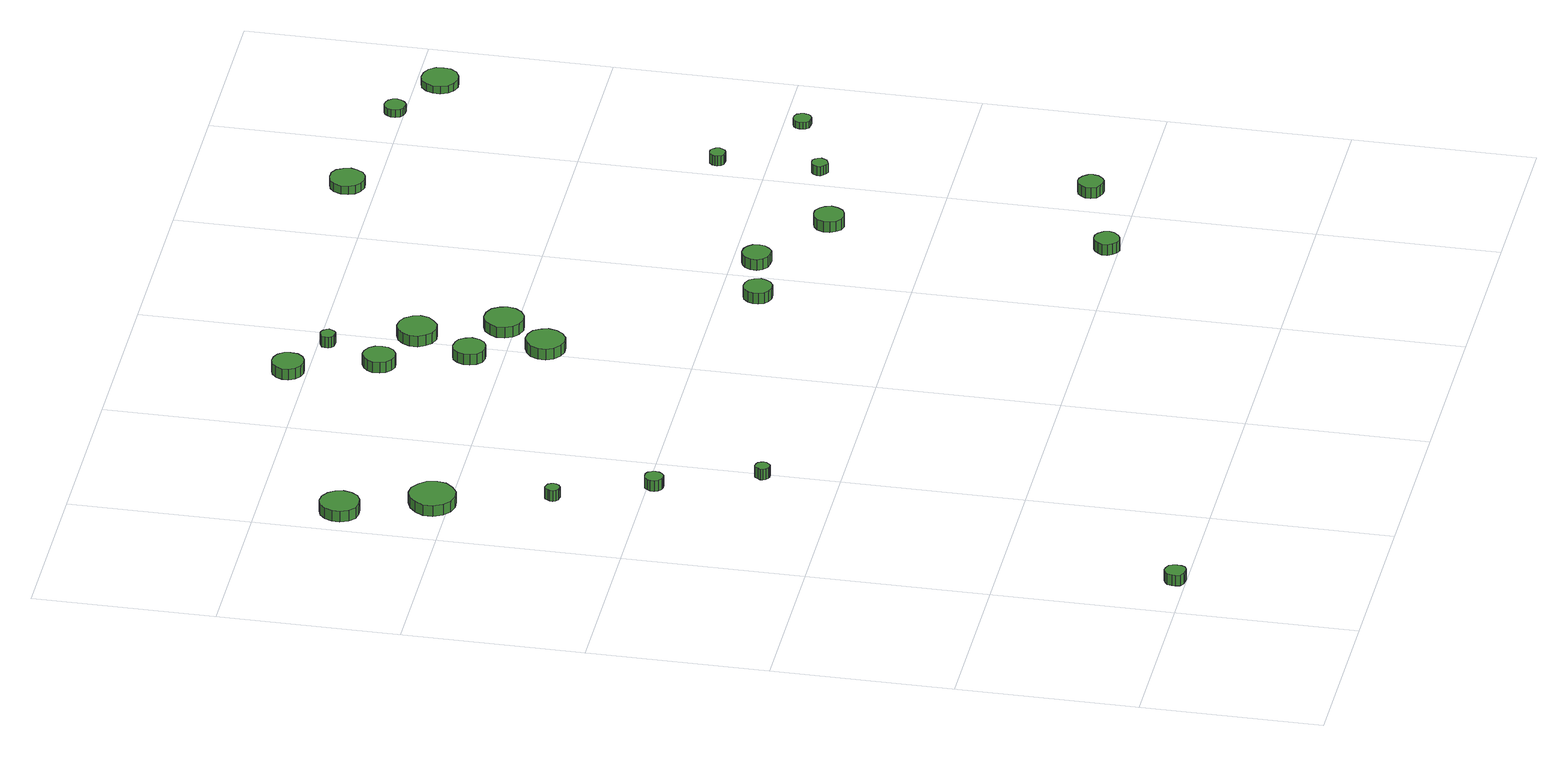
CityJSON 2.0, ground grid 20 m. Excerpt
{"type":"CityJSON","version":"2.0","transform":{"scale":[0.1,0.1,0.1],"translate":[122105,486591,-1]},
"CityObjects":{
"tree1":{"type":"SolitaryVegetationObject","attributes":{"function":"something"},"geometry":[{"type":"MultiSurface","lod":"1","boundaries":[[[0,1,2,3,4,5,6,7,8,9,10,11,12,13,14]],[[15,16,17,18,19,20,21,22,23,24,25,26,27,28,29]],[[0,29,28,1]],[[1,28,27,2]],[[2,27,26,3]],[[3,26,25,4]],[[4,25,24,5]],[[5,24,23,6]],[[6,23,22,7]],[[7,22,21,8]],[[8,21,20,9]],[[9,20,19,10]],[[10,19,18,11]],[[11,18,17,12]],[[12,17,16,13]],[[13,16,15,14]],[[14,15,29,0]]]}]},
"tree2":{"type":"SolitaryVegetationObject","attributes":{"function":"something"},"geometry":[{"type":"MultiSurface","lod":"1","boundaries":[[[30,31,32,33,34,35,36,37,38,39,40,41,42,43,44]],[[45,46,47,48,49,50,51,52,53,54,55,56,57,58,59]],[[30,59,58,31]],[[31,58,57,32]],[[32,57,56,33]],[[33,56,55,34]],[[34,55,54,35]],[[35,54,53,36]],[[36,53,52,37]],[[37,52,51,38]],[[38,51,50,39]],[[39,50,49,40]],[[40,49,48,41]],[[41,48,47,42]],[[42,47,46,43]],[[43,46,45,44]],[[44,45,59,30]]]}]},
"tree3":{"type":"SolitaryVegetationObject","attributes":{"function":"something"},"geometry":[{"type":"MultiSurface","lod":"1","boundaries":[[[60,61,62,63,64,65,66,67,68,69,70,71,72,73,74]],[[75,76,77,78,79,80,81,82,83,84,85,86,87,88,89]],[[60,89,88,61]],[[61,88,87,62]],[[62,87,86,63]],[[63,86,85,64]],[[64,85,84,65]],[[65,84,83,66]],[[66,83,82,67]],[[67,82,81,68]],[[68,81,80,69]],[[69,80,79,70]],[[70,79,78,71]],[[71,78,77,72]],[[72,77,76,73]],[[73,76,75,74]],[[74,75,89,60]]]}]},
"tree4":{"type":"SolitaryVegetationObject","attributes":{"function":"something"},"geometry":[{"type":"MultiSurface","lod":"1","boundaries":[[[90,91,92,93,94,95,96,97,98,99,100,101,102,103,104]],[[105,106,107,108,109,110,111,112,113,114,115,116,117,118,119]],[[90,119,118,91]],[[91,118,117,92]],[[92,117,116,93]],[[93,116,115,94]],[[94,115,114,95]],[[95,114,113,96]],[[96,113,112,97]],[[97,112,111,98]],[[98,111,110,99]],[[99,110,109,100]],[[100,109,108,101]],[[101,108,107,102]],[[102,107,106,103]],[[103,106,105,104]],[[104,105,119,90]]]}]},
"tree5":{"type":"SolitaryVegetationObject","attributes":{"function":"something"},"geometry":[{"type":"MultiSurface","lod":"1","boundaries":[[[120,121,122,123,124,125,126,127,128,129,130,131,132,133,134]],[[135,136,137,138,139,140,141,142,143,144,145,146,147,148,149]],[[120,149,148,121]],[[121,148,147,122]],[[122,147,146,123]],[[123,146,145,124]],[[124,145,144,125]],[[125,144,143,126]],[[126,143,142,127]],[[127,142,141,128]],[[128,141,140,129]],[[129,140,139,130]],[[130,139,138,131]],[[131,138,137,132]],[[132,137,136,133]],[[133,136,135,134]],[[134,135,149,120]]]}]},
"tree6":{"type":"SolitaryVegetationObject","attributes":{"function":"something"},"geometry":[{"type":"MultiSurface","lod":"1","boundaries":[[[150,151,152,153,154,155,156,157,158,159,160,161,162,163,164]],[[165,166,167,168,169,170,171,172,173,174,175,176,177,178,179]],[[150,179,178,151]],[[151,178,177,152]],[[152,177,176,153]],[[153,176,175,154]],[[154,175,174,155]],[[155,174,173,156]],[[156,173,172,157]],[[157,172,171,158]],[[158,171,170,159]],[[159,170,169,160]],[[160,169,168,161]],[[161,168,167,162]],[[162,167,166,163]],[[163,166,165,164]],[[164,165,179,150]]]}]},
"tree7":{"type":"SolitaryVegetationObject","attributes":{"function":"something"},"geometry":[{"type":"MultiSurface","lod":"1","boundaries":[[[180,181,182,183,184,185,186,187,188,189,190,191,192,193,194]],[[195,196,197,198,199,200,201,202,203,204,205,206,207,208,209]],[[180,209,208,181]],[[181,208,207,182]],[[182,207,206,183]],[[183,206,205,184]],[[184,205,204,185]],[[185,204,203,186]],[[186,203,202,187]],[[187,202,201,188]],[[188,201,200,189]],[[189,200,199,190]],[[190,199,198,191]],[[191,198,197,192]],[[192,197,196,193]],[[193,196,195,194]],[[194,195,209,180]]]}]},
"tree8":{"type":"SolitaryVegetationObject","attributes":{"function":"something"},"geometry":[{"type":"MultiSurface","lod":"1","boundaries":[[[210,211,212,213,214,215,216,217,218,219,220,221,222,223,224]],[[225,226,227,228,229,230,231,232,233,234,235,236,237,238,239]],[[210,239,238,211]],[[211,238,237,212]],[[212,237,236,213]],[[213,236,235,214]],[[214,235,234,215]],[[215,234,233,216]],[[216,233,232,217]],[[217,232,231,218]],[[218,231,230,219]],[[219,230,229,220]],[[220,229,228,221]],[[221,228,227,222]],[[222,227,226,223]],[[223,226,225,224]],[[224,225,239,210]]]}]},
"tree9":{"type":"SolitaryVegetationObject","attributes":{"function":"something"},"geometry":[{"type":"MultiSurface","lod":"1","boundaries":[[[240,241,242,243,244,245,246,247,248,249,250,251,252,253,254]],[[255,256,257,258,259,260,261,262,263,264,265,266,267,268,269]],[[240,269,268,241]],[[241,268,267,242]],[[242,267,266,243]],[[243,266,265,244]],[[244,265,264,245]],[[245,264,263,246]],[[246,263,262,247]],[[247,262,261,248]],[[248,261,260,249]],[[249,260,259,250]],[[250,259,258,251]],[[251,258,257,252]],[[252,257,256,253]],[[253,256,255,254]],[[254,255,269,240]]]}]},
"tree10":{"type":"SolitaryVegetationObject","attributes":{"function":"something"},"geometry":[{"type":"MultiSurface","lod":"1","boundaries":[[[270,271,272,273,274,275,276,277,278,279,280,281,282,283,284]],[[285,286,287,288,289,290,291,292,293,294,295,296,297,298,299]],[[270,299,298,271]],[[271,298,297,272]],[[272,297,296,273]],[[273,296,295,274]],[[274,295,294,275]],[[275,294,293,276]],[[276,293,292,277]],[[277,292,291,278]],[[278,291,290,279]],[[279,290,289,280]],[[280,289,288,281]],[[281,288,287,282]],[[282,287,286,283]],[[283,286,285,284]],[[284,285,299,270]]]}]},
"tree11":{"type":"SolitaryVegetationObject","attributes":{"function":"something"},"geometry":[{"type":"MultiSurface","lod":"1","boundaries":[[[300,301,302,303,304,305,306,307,308,309,310,311,312,313,314]],[[315,316,317,318,319,320,321,322,323,324,325,326,327,328,329]],[[300,329,328,301]],[[301,328,327,302]],[[302,327,326,303]],[[303,326,325,304]],[[304,325,324,305]],[[305,324,323,306]],[[306,323,322,307]],[[307,322,321,308]],[[308,321,320,309]],[[309,320,319,310]],[[310,319,318,311]],[[311,318,317,312]],[[312,317,316,313]],[[313,316,315,314]],[[314,315,329,300]]]}]},
"tree12":{"type":"SolitaryVegetationObject","attributes":{"function":"something"},"geometry":[{"type":"MultiSurface","lod":"1","boundaries":[[[330,331,332,333,334,335,336,337,338,339,340,341,342,343,344]],[[345,346,347,348,349,350,351,352,353,354,355,356,357,358,359]],[[330,359,358,331]],[[331,358,357,332]],[[332,357,356,333]],[[333,356,355,334]],[[334,355,354,335]],[[335,354,353,336]],[[336,353,352,337]],[[337,352,351,338]],[[338,351,350,339]],[[339,350,349,340]],[[340,349,348,341]],[[341,348,347,342]],[[342,347,346,343]],[[343,346,345,344]],[[344,345,359,330]]]}]},
"tree13":{"type":"SolitaryVegetationObject","attributes":{"function":"something"},"geometry":[{"type":"MultiSurface","lod":"1","boundaries":[[[360,361,362,363,364,365,366,367,368,369,370,371,372,373,374]],[[375,376,377,378,379,380,381,382,383,384,385,386,387,388,389]],[[360,389,388,361]],[[361,388,387,362]],[[362,387,386,363]],[[363,386,385,364]],[[364,385,384,365]],[[365,384,383,366]],[[366,383,382,367]],[[367,382,381,368]],[[368,381,380,369]],[[369,380,379,370]],[[370,379,378,371]],[[371,378,377,372]],[[372,377,376,373]],[[373,376,375,374]],[[374,375,389,360]]]}]},
"tree14":{"type":"SolitaryVegetationObject","attributes":{"function":"something"},"geometry":[{"type":"MultiSurface","lod":"1","boundaries":[[[390,391,392,393,394,395,396,397,398,399,400,401,402,403,404]],[[405,406,407,408,409,410,411,412,413,414,415,416,417,418,419]],[[390,419,418,391]],[[391,418,417,392]],[[392,417,416,393]],[[393,416,415,394]],[[394,415,414,395]],[[395,414,413,396]],[[396,413,412,397]],[[397,412,411,398]],[[398,411,410,399]],[[399,410,409,400]],[[400,409,408,401]],[[401,408,407,402]],[[402,407,406,403]],[[403,406,405,404]],[[404,405,419,390]]]}]},
"tree15":{"type":"SolitaryVegetationObject","attributes":{"function":"something"},"geometry":[{"type":"MultiSurface","lod":"1","boundaries":[[[420,421,422,423,424,425,426,427,428,429,430,431,432,433,434]],[[435,436,437,438,439,440,441,442,443,444,445,446,447,448,449]],[[420,449,448,421]],[[421,448,447,422]],[[422,447,446,423]],[[423,446,445,424]],[[424,445,444,425]],[[425,444,443,426]],[[426,443,442,427]],[[427,442,441,428]],[[428,441,440,429]],[[429,440,439,430]],[[430,439,438,431]],[[431,438,437,432]],[[432,437,436,433]],[[433,436,435,434]],[[434,435,449,420]]]}]},
"tree16":{"type":"SolitaryVegetationObject","attributes":{"function":"something"},"geometry":[{"type":"MultiSurface","lod":"1","boundaries":[[[450,451,452,453,454,455,456,457,458,459,460,461,462,463,464]],[[465,466,467,468,469,470,471,472,473,474,475,476,477,478,479]],[[450,479,478,451]],[[451,478,477,452]],[[452,477,476,453]],[[453,476,475,454]],[[454,475,474,455]],[[455,474,473,456]],[[456,473,472,457]],[[457,472,471,458]],[[458,471,470,459]],[[459,470,469,460]],[[460,469,468,461]],[[461,468,467,462]],[[462,467,466,463]],[[463,466,465,464]],[[464,465,479,450]]]}]},
"tree17":{"type":"SolitaryVegetationObject","attributes":{"function":"something"},"geometry":[{"type":"MultiSurface","lod":"1","boundaries":[[[480,481,482,483,484,485,486,487,488,489,490,491,492,493,494]],[[495,496,497,498,499,500,501,502,503,504,505,506,507,508,509]],[[480,509,508,481]],[[481,508,507,482]],[[482,507,506,483]],[[483,506,505,484]],[[484,505,504,485]],[[485,504,503,486]],[[486,503,502,487]],[[487,502,501,488]],[[488,501,500,489]],[[489,500,499,490]],[[490,499,498,491]],[[491,498,497,492]],[[492,497,496,493]],[[493,496,495,494]],[[494,495,509,480]]]}]},
"tree18":{"type":"SolitaryVegetationObject","attributes":{"function":"something"},"geometry":[{"type":"MultiSurface","lod":"1","boundaries":[[[510,511,512,513,514,515,516,517,518,519,520,521,522,523,524]],[[525,526,527,528,529,530,531,532,533,534,535,536,537,538,539]],[[510,539,538,511]],[[511,538,537,512]],[[512,537,536,513]],[[513,536,535,514]],[[514,535,534,515]],[[515,534,533,516]],[[516,533,532,517]],[[517,532,531,518]],[[518,531,530,519]],[[519,530,529,520]],[[520,529,528,521]],[[521,528,527,522]],[[522,527,526,523]],[[523,526,525,524]],[[524,525,539,510]]]}]},
"tree19":{"type":"SolitaryVegetationObject","attributes":{"function":"something"},"geometry":[{"type":"MultiSurface","lod":"1","boundaries":[[[540,541,542,543,544,545,546,547,548,549,550,551,552,553,554]],[[555,556,557,558,559,560,561,562,563,564,565,566,567,568,569]],[[540,569,568,541]],[[541,568,567,542]],[[542,567,566,543]],[[543,566,565,544]],[[544,565,564,545]],[[545,564,563,546]],[[546,563,562,547]],[[547,562,561,548]],[[548,561,560,549]],[[549,560,559,550]],[[550,559,558,551]],[[551,558,557,552]],[[552,557,556,553]],[[553,556,555,554]],[[554,555,569,540]]]}]},
"tree20":{"type":"SolitaryVegetationObject","attributes":{"function":"something"},"geometry":[{"type":"MultiSurface","lod":"1","boundaries":[[[570,571,572,573,574,575,576,577,578,579,580,581,582,583,584]],[[585,586,587,588,589,590,591,592,593,594,595,596,597,598,599]],[[570,599,598,571]],[[571,598,597,572]],[[572,597,596,573]],[[573,596,595,574]],[[574,595,594,575]],[[575,594,593,576]],[[576,593,592,577]],[[577,592,591,578]],[[578,591,590,579]],[[579,590,589,580]],[[580,589,588,581]],[[581,588,587,582]],[[582,587,586,583]],[[583,586,585,584]],[[584,585,599,570]]]}]},
"tree21":{"type":"SolitaryVegetationObject","attributes":{"function":"something"},"geometry":[{"type":"MultiSurface","lod":"1","boundaries":[[[600,601,602,603,604,605,606,607,608,609,610,611,612,613,614]],[[615,616,617,618,619,620,621,622,623,624,625,626,627,628,629]],[[600,629,628,601]],[[601,628,627,602]],[[602,627,626,603]],[[603,626,625,604]],[[604,625,624,605]],[[605,624,623,606]],[[606,623,622,607]],[[607,622,621,608]],[[608,621,620,609]],[[609,620,619,610]],[[610,619,618,611]],[[611,618,617,612]],[[612,617,616,613]],[[613,616,615,614]],[[614,615,629,600]]]}]},
"tree22":{"type":"SolitaryVegetationObject","attributes":{"function":"something"},"geometry":[{"type":"MultiSurface","lod":"1","boundaries":[[[630,631,632,633,634,635,636,637,638,639,640,641,642,643,644]],[[645,646,647,648,649,650,651,652,653,654,655,656,657,658,659]],[[630,659,658,631]],[[631,658,657,632]],[[632,657,656,633]],[[633,656,655,634]],[[634,655,654,635]],[[635,654,653,636]],[[636,653,652,637]],[[637,652,651,638]],[[638,651,650,639]],[[639,650,649,640]],[[640,649,648,641]],[[641,648,647,642]],[[642,647,646,643]],[[643,646,645,644]],[[644,645,659,630]]]}]},
"tree23":{"type":"SolitaryVegetationObject","attributes":{"function":"something"},"geometry":[{"type":"MultiSurface","lod":"1","boundaries":[[[660,661,662,663,664,665,666,667,668,669,670,671,672,673,674]],[[675,676,677,678,679,680,681,682,683,684,685,686,687,688,689]],[[660,689,688,661]],[[661,688,687,662]],[[662,687,686,663]],[[663,686,685,664]],[[664,685,684,665]],[[665,684,683,666]],[[666,683,682,667]],[[667,682,681,668]],[[668,681,680,669]],[[669,680,679,670]],[[670,679,678,671]],[[671,678,677,672]],[[672,677,676,673]],[[673,676,675,674]],[[674,675,689,660]]]}]},
"tree24":{"type":"SolitaryVegetationObject","attributes":{"function":"something"},"geometry":[{"type":"MultiSurface","lod":"1","boundaries":[[[690,691,692,693,694,695,696,697,698,699,700,701,702,703,704]],[[705,706,707,708,709,710,711,712,713,714,715,716,717,718,719]],[[690,719,718,691]],[[691,718,717,692]],[[692,717,716,693]],[[693,716,715,694]],[[694,715,714,695]],[[695,714,713,696]],[[696,713,712,697]],[[697,712,711,698]],[[698,711,710,699]],[[699,710,709,700]],[[700,709,708,701]],[[701,708,707,702]],[[702,707,706,703]],[[703,706,705,704]],[[704,705,719,690]]]}]}
},
"vertices":[
[78,12,18],[77,17,18],[75,21,18],[70,23,18],[66,24,18],[61,22,18],[57,19,18],[56,14,18],[56,10,18],[57,5,18],[61,2,18],[66,1,18],[70,1,18],[75,3,18],[77,7,18],[77,7,5],[75,3,5],[70,1,5],[66,1,5],[61,2,5],[57,5,5],[56,10,5],[56,14,5],[57,19,5],[61,22,5],[66,24,5],[70,23,5],[75,21,5],[77,17,5],[78,12,5],
[47,909,27],[45,918,27],[40,925,27],[32,930,27],[23,931,27],[14,928,27],[8,922,27],[4,914,27],[4,905,27],[8,896,27],[14,890,27],[23,888,27],[32,889,27],[40,893,27],[45,900,27],[45,900,14],[40,893,14],[32,889,14],[23,888,14],[14,890,14],[8,896,14],[4,905,14],[4,914,14],[8,922,14],[14,928,14],[23,931,14],[32,930,14],[40,925,14],[45,918,14],[47,909,14],
[85,815,27],[83,826,27],[76,834,27],[67,840,27],[57,841,27],[47,837,27],[39,830,27],[34,821,27],[34,810,27],[39,800,27],[47,793,27],[57,790,27],[67,791,27],[76,797,27],[83,805,27],[83,805,14],[76,797,14],[67,791,14],[57,790,14],[47,793,14],[39,800,14],[34,810,14],[34,821,14],[39,830,14],[47,837,14],[57,841,14],[67,840,14],[76,834,14],[83,826,14],[85,815,14],
[106,693,26],[105,696,26],[103,699,26],[100,700,26],[97,701,26],[94,700,26],[92,697,26],[90,694,26],[90,691,26],[92,688,26],[94,686,26],[97,685,26],[100,685,26],[103,687,26],[105,690,26],[105,690,13],[103,687,13],[100,685,13],[97,685,13],[94,686,13],[92,688,13],[90,691,13],[90,694,13],[92,697,13],[94,700,13],[97,701,13],[100,700,13],[103,699,13],[105,696,13],[106,693,13],
[146,590,29],[145,594,29],[143,598,29],[139,600,29],[135,600,29],[131,599,29],[128,596,29],[126,592,29],[126,588,29],[128,584,29],[131,581,29],[135,580,29],[139,580,29],[143,583,29],[145,586,29],[145,586,16],[143,583,16],[139,580,16],[135,580,16],[131,581,16],[128,584,16],[126,588,16],[126,592,16],[128,596,16],[131,599,16],[135,600,16],[139,600,16],[143,598,16],[145,594,16],[146,590,16],
[182,480,32],[181,483,32],[179,486,32],[177,487,32],[173,488,32],[170,487,32],[168,484,32],[166,481,32],[166,478,32],[168,475,32],[170,473,32],[173,472,32],[177,472,32],[179,474,32],[181,477,32],[181,477,19],[179,474,19],[177,472,19],[173,472,19],[170,473,19],[168,475,19],[166,478,19],[166,481,19],[168,484,19],[170,487,19],[173,488,19],[177,487,19],[179,486,19],[181,483,19],[182,480,19],
[320,1019,26],[319,1026,26],[314,1032,26],[308,1035,26],[301,1036,26],[294,1034,26],[288,1029,26],[285,1022,26],[285,1015,26],[288,1008,26],[294,1003,26],[301,1001,26],[308,1002,26],[314,1005,26],[319,1011,26],[319,1011,13],[314,1005,13],[308,1002,13],[301,1001,13],[294,1003,13],[288,1008,13],[285,1015,13],[285,1022,13],[288,1029,13],[294,1034,13],[301,1036,13],[308,1035,13],[314,1032,13],[319,1026,13],[320,1019,13],
[351,926,26],[350,933,26],[346,939,26],[339,943,26],[332,944,26],[325,941,26],[320,936,26],[317,930,26],[317,922,26],[320,916,26],[325,911,26],[332,908,26],[339,909,26],[346,913,26],[350,919,26],[350,919,13],[346,913,13],[339,909,13],[332,908,13],[325,911,13],[320,916,13],[317,922,13],[317,930,13],[320,936,13],[325,941,13],[332,944,13],[339,943,13],[346,939,13],[350,933,13],[351,926,13],
[385,835,27],[383,842,27],[379,848,27],[373,851,27],[365,852,27],[358,850,27],[353,845,27],[350,838,27],[350,831,27],[353,824,27],[358,819,27],[365,817,27],[373,818,27],[379,821,27],[383,827,27],[383,827,14],[379,821,14],[373,818,14],[365,817,14],[358,819,14],[353,824,14],[350,831,14],[350,838,14],[353,845,14],[358,850,14],[365,852,14],[373,851,14],[379,848,14],[383,842,14],[385,835,14],
[417,758,28],[415,766,28],[410,774,28],[402,778,28],[393,779,28],[385,776,28],[378,770,28],[374,762,28],[374,753,28],[378,745,28],[385,739,28],[393,736,28],[402,737,28],[410,742,28],[415,749,28],[415,749,15],[410,742,15],[402,737,15],[393,736,15],[385,739,15],[378,745,15],[374,753,15],[374,762,15],[378,770,15],[385,776,15],[393,779,15],[402,778,15],[410,774,15],[415,766,15],[417,758,15],
[377,988,25],[376,991,25],[374,994,25],[371,996,25],[367,996,25],[364,995,25],[361,993,25],[360,990,25],[360,986,25],[361,983,25],[364,981,25],[367,980,25],[371,980,25],[374,982,25],[376,985,25],[376,985,12],[374,982,12],[371,980,12],[367,980,12],[364,981,12],[361,983,12],[360,986,12],[360,990,12],[361,993,12],[364,995,12],[367,996,12],[371,996,12],[374,994,12],[376,991,12],[377,988,12],
[423,898,25],[421,906,25],[415,914,25],[408,918,25],[399,919,25],[390,916,25],[384,910,25],[380,902,25],[380,893,25],[384,885,25],[390,879,25],[399,876,25],[408,877,25],[415,882,25],[421,889,25],[421,889,12],[415,882,12],[408,877,12],[399,876,12],[390,879,12],[384,885,12],[380,893,12],[380,902,12],[384,910,12],[390,916,12],[399,919,12],[408,918,12],[415,914,12],[421,906,12],[423,898,12],
[455,810,27],[453,818,27],[448,826,27],[440,830,27],[431,831,27],[422,828,27],[416,822,27],[412,814,27],[412,805,27],[416,797,27],[422,791,27],[431,788,27],[440,789,27],[448,794,27],[453,801,27],[453,801,14],[448,794,14],[440,789,14],[431,788,14],[422,791,14],[416,797,14],[412,805,14],[412,814,14],[416,822,14],[422,828,14],[431,831,14],[440,830,14],[448,826,14],[453,818,14],[455,810,14],
[557,555,31],[555,562,31],[552,567,31],[546,570,31],[539,571,31],[533,569,31],[528,564,31],[526,558,31],[526,552,31],[528,546,31],[533,542,31],[539,540,31],[546,540,31],[552,544,31],[555,549,31],[555,549,18],[552,544,18],[546,540,18],[539,540,18],[533,542,18],[528,546,18],[526,552,18],[526,558,18],[528,564,18],[533,569,18],[539,571,18],[546,570,18],[552,567,18],[555,562,18],[557,555,18],
[726,210,29],[725,216,29],[721,221,29],[716,224,29],[710,224,29],[705,222,29],[701,218,29],[698,213,29],[698,207,29],[701,202,29],[705,198,29],[710,196,29],[716,197,29],[721,200,29],[725,205,29],[725,205,16],[721,200,16],[716,197,16],[710,196,16],[705,198,16],[701,202,16],[698,207,16],[698,213,16],[701,218,16],[705,222,16],[710,224,16],[716,224,16],[721,221,16],[725,216,16],[726,210,16],
[632,571,27],[631,578,27],[627,583,27],[622,586,27],[615,587,27],[609,585,27],[604,581,27],[601,575,27],[601,568,27],[604,562,27],[609,558,27],[615,556,27],[622,556,27],[627,560,27],[631,565,27],[631,565,14],[627,560,14],[622,556,14],[615,556,14],[609,558,14],[604,562,14],[601,568,14],[601,575,14],[604,581,14],[609,585,14],[615,587,14],[622,586,14],[627,583,14],[631,578,14],[632,571,14],
[732,512,23],[730,519,23],[726,524,23],[720,528,23],[713,528,23],[707,526,23],[702,522,23],[699,515,23],[699,508,23],[702,502,23],[707,497,23],[713,495,23],[720,496,23],[726,499,23],[730,505,23],[730,505,10],[726,499,10],[720,496,10],[713,495,10],[707,497,10],[702,502,10],[699,508,10],[699,515,10],[702,522,10],[707,526,10],[713,528,10],[720,528,10],[726,524,10],[730,519,10],[732,512,10],
[852,252,21],[851,257,21],[847,262,21],[842,265,21],[837,266,21],[831,264,21],[827,260,21],[824,255,21],[824,249,21],[827,243,21],[831,240,21],[837,238,21],[842,238,21],[847,241,21],[851,246,21],[851,246,8],[847,241,8],[842,238,8],[837,238,8],[831,240,8],[827,243,8],[824,249,8],[824,255,8],[827,260,8],[831,264,8],[837,266,8],[842,265,8],[847,262,8],[851,257,8],[852,252,8],
[836,543,18],[835,547,18],[833,550,18],[830,552,18],[826,552,18],[823,551,18],[820,549,18],[818,545,18],[818,541,18],[820,538,18],[823,536,18],[826,534,18],[830,535,18],[833,537,18],[835,540,18],[835,540,7],[833,537,7],[830,535,7],[826,534,7],[823,536,7],[820,538,7],[818,541,7],[818,545,7],[820,549,7],[823,551,7],[826,552,7],[830,552,7],[833,550,7],[835,547,7],[836,543,7],
[718,1030,20],[716,1038,20],[712,1045,20],[705,1049,20],[697,1049,20],[689,1047,20],[683,1042,20],[680,1034,20],[680,1026,20],[683,1019,20],[689,1014,20],[697,1011,20],[705,1012,20],[712,1016,20],[716,1023,20],[716,1023,10],[712,1016,10],[705,1012,10],[697,1011,10],[689,1014,10],[683,1019,10],[680,1026,10],[680,1034,10],[683,1042,10],[689,1047,10],[697,1049,10],[705,1049,10],[712,1045,10],[716,1038,10],[718,1030,10],
[833,653,20],[832,657,20],[830,660,20],[827,662,20],[824,662,20],[820,661,20],[817,658,20],[816,655,20],[816,652,20],[817,648,20],[820,646,20],[824,645,20],[827,645,20],[830,647,20],[832,650,20],[832,650,8],[830,647,8],[827,645,8],[824,645,8],[820,646,8],[817,648,8],[816,652,8],[816,655,8],[817,658,8],[820,661,8],[824,662,8],[827,662,8],[830,660,8],[832,657,8],[833,653,8],
[927,579,16],[926,583,16],[924,587,16],[920,589,16],[916,589,16],[912,588,16],[909,585,16],[908,581,16],[908,577,16],[909,574,16],[912,571,16],[916,570,16],[920,570,16],[924,572,16],[926,575,16],[926,575,8],[924,572,8],[920,570,8],[916,570,8],[912,571,8],[909,574,8],[908,577,8],[908,581,8],[909,585,8],[912,588,8],[916,589,8],[920,589,8],[924,587,8],[926,583,8],[927,579,8],
[870,1009,19],[869,1014,19],[866,1018,19],[862,1020,19],[857,1021,19],[852,1019,19],[849,1016,19],[847,1012,19],[847,1007,19],[849,1002,19],[852,999,19],[857,998,19],[862,998,19],[866,1001,19],[869,1005,19],[869,1005,10],[866,1001,10],[862,998,10],[857,998,10],[852,999,10],[849,1002,10],[847,1007,10],[847,1012,10],[849,1016,10],[852,1019,10],[857,1021,10],[862,1020,10],[866,1018,10],[869,1014,10],[870,1009,10],
[943,973,19],[942,981,19],[937,988,19],[929,992,19],[921,993,19],[913,991,19],[907,985,19],[904,977,19],[904,969,19],[907,961,19],[913,956,19],[921,953,19],[929,954,19],[937,958,19],[942,965,19],[942,965,10],[937,958,10],[929,954,10],[921,953,10],[913,956,10],[907,961,10],[904,969,10],[904,977,10],[907,985,10],[913,991,10],[921,993,10],[929,992,10],[937,988,10],[942,981,10],[943,973,10]
]}
